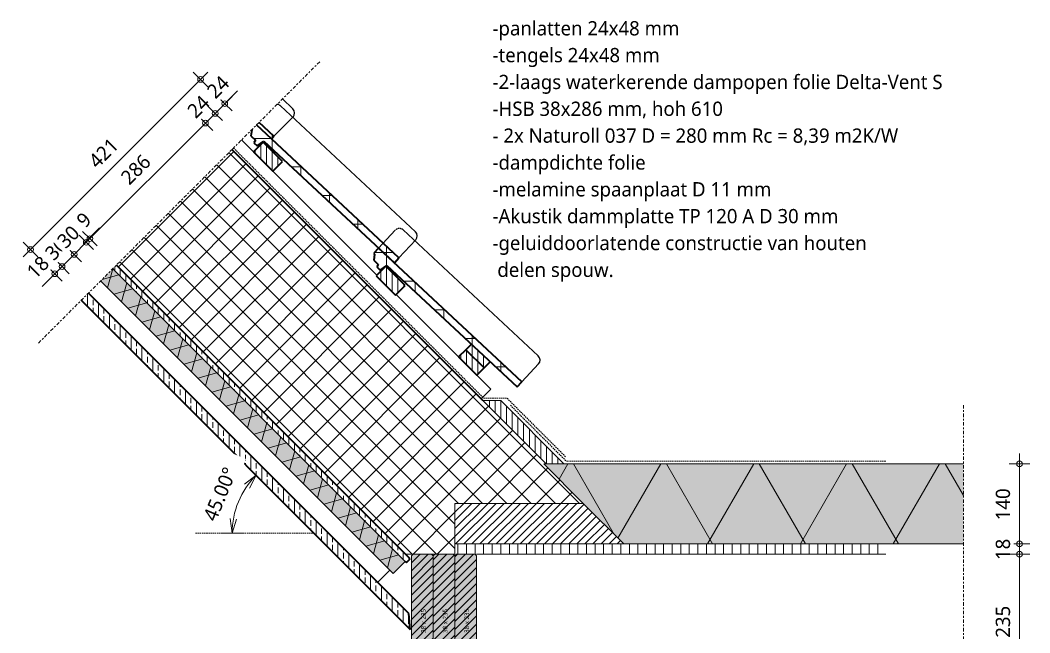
# Model space of a CAD drawing. Header units: millimetres. Extents: x 1789 to 13769, y 2055 to 27197.
# Drawn here: x 3959 to 5726, y 8285 to 9357 of the extents above; entities that cross this region are included whole.
import ezdxf

# ---------------------------------------------------------------- set-up
doc = ezdxf.new("R2010")
doc.units = ezdxf.units.MM
doc.linetypes.add('MV_center', pattern=[15, 6, -3, 3, -3])
doc.linetypes.add('MV_hidden', pattern=[3.75, 2.5, -1.25])
for name, color, linetype, lineweight in [('A-ANNO-DIMS', 211, 'Continuous', 13), ('A-ANNO-DIMS-10', 211, 'Continuous', 13), ('A-ANNO-NOTE', 131, 'Continuous', 18), ('A-DETL', 90, 'Continuous', 13), ('A-DETL-GENF', 92, 'Continuous', 18), ('A-DETL-MEDM', 33, 'Continuous', 18), ('G-ANNO-TEXT', 231, 'Continuous', 13)]:
    doc.layers.add(name, color=color, linetype=linetype, lineweight=lineweight)
doc.styles.add('Segoe UI', font='segoeui.ttf', dxfattribs={"height": 8})
doc.styles.add('Segoe UI_2', font='segoeui.ttf', dxfattribs={"height": 25})
doc.dimstyles.new('2_5_mm', dxfattribs={"dimscale": 304.8, "dimtxt": 26.184099, "dimasz": 0.082021, "dimexe": 0.059055, "dimexo": 0.0625, "dimgap": 0.049213, "dimtad": 1, "dimdec": 0, "dimzin": 0, "dimdsep": 46, "dimtxsty": 'Segoe UI_2', "dimblk1": 'OPEN30', "dimblk2": 'OPEN30', "dimsah": 1, "dimcen": 0.09, "dimazin": 0, "dimtfac": 1, "dimtdec": 4, "dimtix": 1, "dimtmove": 0, "dimatfit": 3, "dimfxl": 0.059055, "dimfxlon": 1, "dimtvp": 1, "dimtfill": 1, "dimtolj": 1, "dimtzin": 0, "dimarcsym": 2})
doc.dimstyles.new('2_5_mm_2', dxfattribs={"dimscale": 304.8, "dimtxt": 26.184099, "dimasz": 0.032808, "dimexe": 0.059055, "dimexo": 0.0625, "dimgap": 0.029528, "dimtad": 1, "dimdec": 0, "dimzin": 0, "dimdsep": 46, "dimtxsty": 'Segoe UI_2', "dimblk1": 'DOTBLANK', "dimblk2": 'DOTBLANK', "dimsah": 1, "dimcen": 0.09, "dimdle": 0.059055, "dimazin": 0, "dimtfac": 1, "dimtdec": 4, "dimtix": 1, "dimtmove": 1, "dimatfit": 3, "dimfxl": 0.059055, "dimfxlon": 1, "dimtvp": 1, "dimtfill": 1, "dimtolj": 1, "dimtzin": 0, "dimarcsym": 2})
doc.dimstyles.new('2_5_mm_4', dxfattribs={"dimscale": 304.8, "dimtxt": 26.184099, "dimasz": 0.032808, "dimexe": 0.059055, "dimexo": 0.0625, "dimgap": 0.029528, "dimtad": 1, "dimdec": 0, "dimzin": 0, "dimdsep": 46, "dimtxsty": 'Segoe UI_2', "dimblk1": 'DOTBLANK', "dimblk2": 'DOTBLANK', "dimsah": 1, "dimcen": 0.09, "dimdle": 0.059055, "dimazin": 0, "dimtfac": 1, "dimtdec": 4, "dimtix": 1, "dimtmove": 0, "dimatfit": 3, "dimfxl": 0.059055, "dimfxlon": 1, "dimtvp": 1, "dimtfill": 1, "dimtolj": 1, "dimtzin": 0, "dimarcsym": 2})
pattern_1 = [(90, (0, 0), (-10, 6e-16), [])]
pattern_2 = [(0, (0, 0), (0, 50), []), (90, (0, 0), (-50, 3e-15), [])]
pattern_3 = [(90, (0, 0), (-19.05, 1e-15), []), (90, (9.525, 0), (-19.05, 1e-15), [9.525, -4.762])]

# ---------------------------------------------------------------- blocks, each defined once
blk = doc.blocks.new('00 plaatmateriaal - d_18 mm-3307053-Details Restauratie 1-10')
at = {"layer": 'A-DETL-GENF', "lineweight": 13}
h = blk.add_hatch(dxfattribs=at)
h.set_pattern_fill('FP_26', color=256, style=0, pattern_type=2)
h.set_pattern_definition([(270, (0, 0), (-15, -9e-16), [])])
h.paths.add_polyline_path([(171.6, 18), (171.6, 0), (925.6, 0), (925.6, 18), (366.6, 18)])
at = {"layer": 'A-DETL-MEDM'}
for p, q in [((887.6, 18), (171.6, 18)), ((925.6, 0), (925.6, 18))]:
    blk.add_line(p, q, dxfattribs=at)
blk = doc.blocks.new('00 hout_rechthoekig_sls - SLS 38x235-V37-Details Restauratie 1-10')
at = {"layer": 'A-DETL-GENF'}
blk.add_hatch(color=256, dxfattribs=at).paths.add_polyline_path([(0, 35.2), (0, 2.8), (2.8, 0), (232.2, 0), (235, 2.8), (235, 35.2), (232.2, 38), (2.8, 38)])
at = {"layer": 'A-DETL-MEDM', "lineweight": 13}
h = blk.add_hatch(dxfattribs=at)
h.set_pattern_fill('FP_76', color=256, style=0, pattern_type=2)
h.set_pattern_definition([(315, (-8187.255, 4681.715), (7.071068, 7.071068), [])])
h.paths.add_polyline_path([(0, 35.2), (0, 2.8), (2.8, 0), (232.2, 0), (235, 2.8), (235, 35.2), (232.2, 38), (2.8, 38)])
at = {"layer": 'A-DETL-MEDM'}
for p, q in [((0, 35.2), (2.8, 38)), ((0, 35.2), (2.8, 38)), ((2.8, 38), (232.2, 38)), ((232.2, 38), (235, 35.2)), ((232.2, 38), (235, 35.2)), ((0, 2.8), (0, 35.2)), ((235, 35.2), (235, 2.8)), ((2.8, 0), (0, 2.8)), ((2.8, 0), (0, 2.8)), ((235, 2.8), (232.2, 0)), ((232.2, 0), (235, 2.8))]:
    blk.add_line(p, q, dxfattribs=at)
blk = doc.blocks.new('00 hout_rechthoekig_sls - SLS 38x235-V38-Details Restauratie 1-10')
at = {"layer": 'A-DETL-GENF'}
blk.add_hatch(color=256, dxfattribs=at).paths.add_polyline_path([(0, 35.2), (0, 2.8), (2.8, 0), (232.2, 0), (235, 2.8), (235, 35.2), (232.2, 38), (2.8, 38)])
at = {"layer": 'A-DETL-MEDM', "lineweight": 13}
h = blk.add_hatch(dxfattribs=at)
h.set_pattern_fill('FP_77', color=256, style=0, pattern_type=2)
h.set_pattern_definition([(315, (-8187.255, 4719.715), (7.071068, 7.071068), [])])
h.paths.add_polyline_path([(0, 35.2), (0, 2.8), (2.8, 0), (232.2, 0), (235, 2.8), (235, 35.2), (232.2, 38), (2.8, 38)])
at = {"layer": 'A-DETL-MEDM'}
for p, q in [((0, 35.2), (2.8, 38)), ((0, 35.2), (2.8, 38)), ((2.8, 38), (232.2, 38)), ((232.2, 38), (235, 35.2)), ((232.2, 38), (235, 35.2)), ((0, 2.8), (0, 35.2)), ((235, 35.2), (235, 2.8)), ((2.8, 0), (0, 2.8)), ((2.8, 0), (0, 2.8)), ((235, 2.8), (232.2, 0)), ((232.2, 0), (235, 2.8))]:
    blk.add_line(p, q, dxfattribs=at)
blk = doc.blocks.new('42 isolatie - Type 1-3776042-Details Restauratie 1-10')
at = {"layer": 'A-DETL-GENF'}
blk.add_hatch(color=256, dxfattribs=at).paths.add_polyline_path([(45.6, -0.8), (45.6, -140.8), (780, -140.8), (640, -0.8), (376.6, -0.8)])
at = {"layer": 'A-DETL-GENF', "lineweight": 13}
h = blk.add_hatch(dxfattribs=at)
h.set_pattern_fill('FP_14', color=256, style=0, pattern_type=2)
h.set_pattern_definition([(300, (-857.8, -704), (-121.936, -70.4), []), (240, (-857.8, -704), (-121.936, 70.4), [])])
h.paths.add_polyline_path([(45.6, -0.8), (45.6, -140.8), (780, -140.8), (640, -0.8), (376.6, -0.8)])
at = {"layer": 'A-DETL-GENF'}
for p, q in [((640, -0.8), (45.6, -0.8)), ((640, -0.8), (45.6, -0.8)), ((711, -71.8), (640, -0.8)), ((780, -140.8), (711, -71.8)), ((780, -140.8), (711, -71.8)), ((45.6, -140.8), (780, -140.8)), ((45.6, -140.8), (780, -140.8))]:
    blk.add_line(p, q, dxfattribs=at)
blk = doc.blocks.new('NLRS_00_DI_maskeer - Type 1-4234681-Details Restauratie 1-10')
at = {"layer": 'A-DETL-GENF', "linetype": 'MV_center'}
blk.add_line((-100, 0), (530, 0), dxfattribs=at)
blk = doc.blocks.new('00 hout_rechthoekig_sls - SLS 38x235-V39-Details Restauratie 1-10')
at = {"layer": 'A-DETL-GENF'}
blk.add_hatch(color=256, dxfattribs=at).paths.add_polyline_path([(0, 35.2), (0, 2.8), (2.8, 0), (232.2, 0), (235, 2.8), (235, 35.2), (232.2, 38), (2.8, 38)])
at = {"layer": 'A-DETL-MEDM', "lineweight": 13}
h = blk.add_hatch(dxfattribs=at)
h.set_pattern_fill('FP_78', color=256, style=0, pattern_type=2)
h.set_pattern_definition([(315, (-8187.255, 4757.715), (7.071068, 7.071068), [])])
h.paths.add_polyline_path([(0, 35.2), (0, 2.8), (2.8, 0), (232.2, 0), (235, 2.8), (235, 35.2), (232.2, 38), (2.8, 38)])
at = {"layer": 'A-DETL-MEDM'}
for p, q in [((0, 35.2), (2.8, 38)), ((0, 35.2), (2.8, 38)), ((2.8, 38), (232.2, 38)), ((232.2, 38), (235, 35.2)), ((232.2, 38), (235, 35.2)), ((0, 2.8), (0, 35.2)), ((235, 35.2), (235, 2.8)), ((2.8, 0), (0, 2.8)), ((2.8, 0), (0, 2.8)), ((2.8, 0), (232.2, 0)), ((235, 2.8), (232.2, 0)), ((232.2, 0), (235, 2.8))]:
    blk.add_line(p, q, dxfattribs=at)
blk = doc.blocks.new('42 isolatie - Type 1-3776245-Details Restauratie 1-10')
at = {"layer": 'A-DETL-GENF'}
blk.add_hatch(color=256, dxfattribs=at).paths.add_polyline_path([(0.3, 30.8), (0.3, 0.8), (724.3, 0.8), (724.3, 30.8), (225.7, 30.8)])
at = {"layer": 'A-DETL-GENF', "lineweight": 13}
h = blk.add_hatch(dxfattribs=at)
h.set_pattern_fill('FP_13', color=256, style=0, pattern_type=2)
h.set_pattern_definition([(60, (-2380.567, 120.812), (-25.98076, 15), []), (120, (-2380.567, 120.812), (-25.98076, -15), [])])
h.paths.add_polyline_path([(0.3, 30.8), (0.3, 0.8), (724.3, 0.8), (724.3, 30.8), (225.7, 30.8)])
at = {"layer": 'A-DETL-GENF'}
for p, q in [((724.3, 30.8), (0.3, 30.8)), ((0.3, 30.8), (0.3, 0.8)), ((724.3, 30.8), (0.3, 30.8)), ((0.3, 30.8), (0.3, 0.8)), ((0.3, 0.8), (724.3, 0.8)), ((0.3, 0.8), (724.3, 0.8))]:
    blk.add_line(p, q, dxfattribs=at)
blk = doc.blocks.new('NLRS_00_DI_maskeer - Type 1-4234685-Details Restauratie 1-10')
at = {"layer": 'A-DETL-GENF', "linetype": 'MV_center'}
blk.add_line((598.9, 0), (-100, 0), dxfattribs=at)
blk = doc.blocks.new('DIMBLOCK304-Details Restauratie 1-10')
at = {"layer": 'A-ANNO-DIMS-10'}
for p, q in [((5708, 8598.3), (5708, 8440.3)), ((5708, 8580.3), (5690, 8580.3)), ((5708, 8580.3), (5726, 8580.3)), ((5708, 8440.3), (5690, 8440.3)), ((5708, 8440.3), (5726, 8440.3))]:
    blk.add_line(p, q, dxfattribs=at)
for centre in [(5708, 8580.3), (5708, 8440.3)]:
    blk.add_circle(centre, 5, dxfattribs=at)
at = {"layer": 'A-ANNO-DIMS-10', "color": 0, "insert": (5666.4, 8481.7), "char_height": 25, "width": 68.555, "attachment_point": 1, "rotation": 90, "line_spacing_factor": 1.142579, "style": 'Segoe UI_2', "bg_fill": 3, "box_fill_scale": 1.25, "bg_fill_color": 9, "bg_fill_true_color": 13158600, "bg_fill_transparency": 0}
blk.add_mtext('140', dxfattribs=at)
blk = doc.blocks.new('_DotBlank')
at = {"color": 0, "linetype": 'ByBlock', "lineweight": -2}
blk.add_line((-0.5, 0), (-1, 0), dxfattribs=at)
blk.add_circle((0, 0), 0.5, dxfattribs=at)
blk = doc.blocks.new('DIMBLOCK305-Details Restauratie 1-10')
at = {"layer": 'A-ANNO-DIMS-10'}
for p, q in [((5708, 8440.3), (5690, 8440.3)), ((5708, 8440.3), (5708, 8422.3)), ((5708, 8440.3), (5726, 8440.3)), ((5708, 8422.3), (5690, 8422.3)), ((5708, 8422.3), (5726, 8422.3))]:
    blk.add_line(p, q, dxfattribs=at)
for centre in [(5708, 8440.3), (5708, 8422.3)]:
    blk.add_circle(centre, 5, dxfattribs=at)
at = {"layer": 'A-ANNO-DIMS-10', "color": 0, "insert": (5666.4, 8412.2), "char_height": 25, "width": 45.703, "attachment_point": 1, "rotation": 90, "line_spacing_factor": 1.142579, "style": 'Segoe UI_2', "bg_fill": 3, "box_fill_scale": 1.25, "bg_fill_color": 9, "bg_fill_true_color": 13158600, "bg_fill_transparency": 0}
blk.add_mtext('18', dxfattribs=at)
blk = doc.blocks.new('DIMBLOCK306-Details Restauratie 1-10')
at = {"layer": 'A-ANNO-DIMS-10'}
for p, q in [((5708, 8422.3), (5690, 8422.3)), ((5708, 8422.3), (5708, 8187.3)), ((5708, 8422.3), (5726, 8422.3)), ((5708, 8187.3), (5690, 8187.3)), ((5708, 8187.3), (5726, 8187.3))]:
    blk.add_line(p, q, dxfattribs=at)
for centre in [(5708, 8422.3), (5708, 8187.3)]:
    blk.add_circle(centre, 5, dxfattribs=at)
at = {"layer": 'A-ANNO-DIMS-10', "color": 0, "insert": (5666.4, 8276.2), "char_height": 25, "width": 68.555, "attachment_point": 1, "rotation": 90, "line_spacing_factor": 1.142579, "style": 'Segoe UI_2', "bg_fill": 3, "box_fill_scale": 1.25, "bg_fill_color": 9, "bg_fill_true_color": 13158600, "bg_fill_transparency": 0}
blk.add_mtext('235', dxfattribs=at)
blk = doc.blocks.new('DIMBLOCK309-Details Restauratie 1-10')
at = {"layer": 'A-ANNO-DIMS-10'}
for p, q in [((3997, 8890.7), (4038.1, 8931.8)), ((4006.5, 8900.2), (4032, 8925.7)), ((4019.3, 8913), (4006.5, 8925.7)), ((4032, 8925.7), (4019.3, 8938.4)), ((4038.1, 8931.8), (4025.6, 8919.3)), ((4032, 8925.7), (4044.7, 8913)), ((4019.3, 8913), (4032, 8900.2))]:
    blk.add_line(p, q, dxfattribs=at)
for centre in [(4032, 8925.7), (4019.3, 8913)]:
    blk.add_circle(centre, 5, dxfattribs=at)
at = {"layer": 'A-ANNO-DIMS-10', "color": 0, "insert": (3967.6, 8920.2), "char_height": 25, "width": 45.703, "attachment_point": 1, "rotation": 45, "line_spacing_factor": 1.142579, "style": 'Segoe UI_2', "bg_fill": 3, "box_fill_scale": 1.25, "bg_fill_color": 9, "bg_fill_true_color": 13158600, "bg_fill_transparency": 0}
blk.add_mtext('18', dxfattribs=at)
blk = doc.blocks.new('DIMBLOCK310-Details Restauratie 1-10')
at = {"layer": 'A-ANNO-DIMS-10'}
for p, q in [((4032, 8925.7), (4053.2, 8946.9)), ((4053.2, 8946.9), (4040.5, 8959.6)), ((4053.2, 8946.9), (4065.9, 8934.2)), ((4032, 8925.7), (4019.3, 8938.4)), ((4032, 8925.7), (4044.7, 8913))]:
    blk.add_line(p, q, dxfattribs=at)
for centre in [(4053.2, 8946.9), (4032, 8925.7)]:
    blk.add_circle(centre, 5, dxfattribs=at)
at = {"layer": 'A-ANNO-DIMS-10', "color": 0, "insert": (3999.7, 8952.3), "char_height": 25, "width": 45.703, "attachment_point": 1, "rotation": 45, "line_spacing_factor": 1.142579, "style": 'Segoe UI_2', "bg_fill": 3, "box_fill_scale": 1.25, "bg_fill_color": 9, "bg_fill_true_color": 13158600, "bg_fill_transparency": 0}
blk.add_mtext('30', dxfattribs=at)
blk = doc.blocks.new('DIMBLOCK311-Details Restauratie 1-10')
at = {"layer": 'A-ANNO-DIMS-10'}
for p, q in [((4074.4, 8968.1), (4061.7, 8980.9)), ((4053.2, 8946.9), (4074.4, 8968.1)), ((4074.4, 8968.1), (4087.1, 8955.4)), ((4053.2, 8946.9), (4040.5, 8959.6)), ((4053.2, 8946.9), (4065.9, 8934.2))]:
    blk.add_line(p, q, dxfattribs=at)
for centre in [(4074.4, 8968.1), (4053.2, 8946.9)]:
    blk.add_circle(centre, 5, dxfattribs=at)
at = {"layer": 'A-ANNO-DIMS-10', "color": 0, "insert": (4020.9, 8973.5), "char_height": 25, "width": 45.703, "attachment_point": 1, "rotation": 45, "line_spacing_factor": 1.142579, "style": 'Segoe UI_2', "bg_fill": 3, "box_fill_scale": 1.25, "bg_fill_color": 9, "bg_fill_true_color": 13158600, "bg_fill_transparency": 0}
blk.add_mtext('30', dxfattribs=at)
blk = doc.blocks.new('DIMBLOCK312-Details Restauratie 1-10')
at = {"layer": 'A-ANNO-DIMS-10'}
for p, q in [((4074.4, 8968.1), (4061.7, 8980.9)), ((4080.8, 8974.5), (4068, 8987.2)), ((4097.6, 8993.6), (4070, 8966)), ((4070, 8966), (4077.6, 8971.3)), ((4074.4, 8968.1), (4080.8, 8974.5)), ((4074.4, 8968.1), (4087.1, 8955.4)), ((4080.8, 8974.5), (4093.5, 8961.8))]:
    blk.add_line(p, q, dxfattribs=at)
for centre in [(4080.8, 8974.5), (4074.4, 8968.1)]:
    blk.add_circle(centre, 5, dxfattribs=at)
at = {"layer": 'A-ANNO-DIMS-10', "color": 0, "insert": (4054.7, 9009.6), "char_height": 25, "width": 22.852, "attachment_point": 1, "rotation": 45, "line_spacing_factor": 1.142579, "style": 'Segoe UI_2', "bg_fill": 3, "box_fill_scale": 1.25, "bg_fill_color": 9, "bg_fill_true_color": 13158600, "bg_fill_transparency": 0}
blk.add_mtext('9', dxfattribs=at)
blk = doc.blocks.new('DIMBLOCK313-Details Restauratie 1-10')
at = {"layer": 'A-ANNO-DIMS-10'}
for p, q in [((4080.8, 8974.5), (4283, 9176.7)), ((4283, 9176.7), (4270.3, 9189.5)), ((4283, 9176.7), (4295.7, 9164)), ((4080.8, 8974.5), (4068, 8987.2)), ((4080.8, 8974.5), (4093.5, 8961.8))]:
    blk.add_line(p, q, dxfattribs=at)
for centre in [(4283, 9176.7), (4080.8, 8974.5)]:
    blk.add_circle(centre, 5, dxfattribs=at)
at = {"layer": 'A-ANNO-DIMS-10', "color": 0, "insert": (4132.3, 9084.8), "char_height": 25, "width": 68.555, "attachment_point": 1, "rotation": 45, "line_spacing_factor": 1.142579, "style": 'Segoe UI_2', "bg_fill": 3, "box_fill_scale": 1.25, "bg_fill_color": 9, "bg_fill_true_color": 13158600, "bg_fill_transparency": 0}
blk.add_mtext('286', dxfattribs=at)
blk = doc.blocks.new('DIMBLOCK314-Details Restauratie 1-10')
at = {"layer": 'A-ANNO-DIMS-10'}
for p, q in [((4283, 9176.7), (4300, 9193.7)), ((4300, 9193.7), (4287.2, 9206.4)), ((4300, 9193.7), (4312.7, 9181)), ((4283, 9176.7), (4270.3, 9189.5)), ((4283, 9176.7), (4295.7, 9164))]:
    blk.add_line(p, q, dxfattribs=at)
for centre in [(4300, 9193.7), (4283, 9176.7)]:
    blk.add_circle(centre, 5, dxfattribs=at)
at = {"layer": 'A-ANNO-DIMS-10', "color": 0, "insert": (4248.6, 9201.2), "char_height": 25, "width": 45.703, "attachment_point": 1, "rotation": 45, "line_spacing_factor": 1.142579, "style": 'Segoe UI_2', "bg_fill": 3, "box_fill_scale": 1.25, "bg_fill_color": 9, "bg_fill_true_color": 13158600, "bg_fill_transparency": 0}
blk.add_mtext('24', dxfattribs=at)
blk = doc.blocks.new('DIMBLOCK315-Details Restauratie 1-10')
at = {"layer": 'A-ANNO-DIMS-10'}
for p, q in [((4339.3, 9233.1), (4298.3, 9192)), ((4300, 9193.7), (4329.7, 9223.4)), ((4316.9, 9210.7), (4304.2, 9223.4)), ((4316.9, 9210.7), (4329.7, 9197.9)), ((4300, 9193.7), (4287.2, 9206.4)), ((4298.3, 9192), (4308.5, 9202.2)), ((4300, 9193.7), (4312.7, 9181))]:
    blk.add_line(p, q, dxfattribs=at)
for centre in [(4316.9, 9210.7), (4300, 9193.7)]:
    blk.add_circle(centre, 5, dxfattribs=at)
at = {"layer": 'A-ANNO-DIMS-10', "color": 0, "insert": (4283, 9235.6), "char_height": 25, "width": 45.703, "attachment_point": 1, "rotation": 45, "line_spacing_factor": 1.142579, "style": 'Segoe UI_2', "bg_fill": 3, "box_fill_scale": 1.25, "bg_fill_color": 9, "bg_fill_true_color": 13158600, "bg_fill_transparency": 0}
blk.add_mtext('24', dxfattribs=at)
blk = doc.blocks.new('DIMBLOCK316-Details Restauratie 1-10')
at = {"layer": 'A-ANNO-DIMS-10'}
for p, q in [((3964.1, 8942.7), (4287.2, 9265.8)), ((4274.5, 9253.1), (4261.8, 9265.8)), ((4274.5, 9253.1), (4287.2, 9240.4)), ((3976.8, 8955.4), (3964.1, 8968.1)), ((3976.8, 8955.4), (3989.6, 8942.7))]:
    blk.add_line(p, q, dxfattribs=at)
for centre in [(4274.5, 9253.1), (3976.8, 8955.4)]:
    blk.add_circle(centre, 5, dxfattribs=at)
at = {"layer": 'A-ANNO-DIMS-10', "color": 0, "insert": (4076, 9113.5), "char_height": 25, "width": 68.555, "attachment_point": 1, "rotation": 45, "line_spacing_factor": 1.142579, "style": 'Segoe UI_2', "bg_fill": 3, "box_fill_scale": 1.25, "bg_fill_color": 9, "bg_fill_true_color": 13158600, "bg_fill_transparency": 0}
blk.add_mtext('421', dxfattribs=at)
blk = doc.blocks.new('DIMBLOCK317-Details Restauratie 1-10')
at = {"layer": 'A-ANNO-DIMS-10'}
for p, q in [((4371.7, 8560.6), (4358.9, 8573.3)), ((4371.7, 8560.6), (4351.4, 8544.9)), ((4371.7, 8560.6), (4359.9, 8537.8)), ((4371.7, 8560.6), (4371.7, 8560.6)), ((4371.7, 8560.6), (4384.4, 8547.8)), ((4329.7, 8459.3), (4326.5, 8484.7)), ((4329.7, 8459.3), (4337.5, 8483.8)), ((4329.7, 8459.3), (4311.7, 8459.3)), ((4329.7, 8459.3), (4347.7, 8459.3))]:
    blk.add_line(p, q, dxfattribs=at)
blk.add_arc((4472.9, 8459.3), 143.1, 135, 180, dxfattribs=at)
blk.add_arc((4472.9, 8459.3), 143.1, 135, 180, dxfattribs=at)
at = {"layer": 'A-ANNO-DIMS-10', "color": 0, "insert": (4278.1, 8487.5), "char_height": 25, "width": 116.543, "attachment_point": 1, "rotation": 67.5, "line_spacing_factor": 1.142579, "style": 'Segoe UI_2', "bg_fill": 3, "box_fill_scale": 1.25, "bg_fill_color": 9, "bg_fill_true_color": 13158600, "bg_fill_transparency": 0}
blk.add_mtext('45.00°', dxfattribs=at)
blk = doc.blocks.new('_Open30')
at = {"color": 0, "linetype": 'ByBlock', "lineweight": -2}
for p, q in [((-1, 0.268), (0, 0)), ((0, 0), (-1, -0.268)), ((0, 0), (-1, 0))]:
    blk.add_line(p, q, dxfattribs=at)

msp = doc.modelspace()

# ---------------------------------------------------------------- hatches: boundary and pattern name
at = {"layer": 'A-DETL-GENF', "lineweight": 13}
h = msp.add_hatch(dxfattribs=at)
h.set_pattern_fill('FP_6', color=253, style=0, pattern_type=2)
h.set_pattern_definition(pattern_2)
h.paths.add_polyline_path([(4613.7, 8932.3), (4621.8, 8941.1), (4372.5, 9173.5), (4364, 9165), (4364.3, 9164.8), (4362.5, 9154.2), (4370.6, 9146.7), (4367.9, 9142.3), (4373.7, 9136.9), (4385.5, 9145.1), (4600.4, 8944.6)])
h = msp.add_hatch(dxfattribs=at)
h.set_pattern_fill('FP_6', color=253, style=0, pattern_type=2)
h.set_pattern_definition(pattern_2)
h.paths.add_polyline_path([(4398.6, 9149.2), (4402.7, 9153.6), (4376.8, 9177.8), (4372.5, 9173.5), (4385.5, 9161.5)])
h = msp.add_hatch(dxfattribs=at)
h.set_pattern_fill('FP_11', color=253, style=0, pattern_type=2)
h.set_pattern_definition(pattern_1)
h.paths.add_polyline_path([(4401, 9092.7), (4417.9, 9109.7), (4384, 9143.6), (4367, 9126.6)])
h = msp.add_hatch(dxfattribs=at)
h.set_pattern_fill('FP_4', color=251, style=0, pattern_type=2)
h.set_pattern_definition([(45, (0, 0), (-21.2132, 21.2132), []), (135, (0, 0), (-21.2132, -21.2132), [])])
h.paths.add_polyline_path([(4633, 8422.3), (4719.7, 8422.3), (4719.7, 8511.3), (4944.3, 8511.3), (4875.3, 8580.3), (4879.5, 8580.3), (4329.4, 9130.4), (4127.1, 8928.1), (4632.7, 8422.5)])
h = msp.add_hatch(dxfattribs=at)
h.set_pattern_fill('FP_6', color=253, style=0, pattern_type=2)
h.set_pattern_definition(pattern_2)
h.paths.add_polyline_path([(4828.6, 8715), (4836.8, 8723.8), (4585.9, 8957.7), (4577.8, 8948.9), (4579.2, 8947.6), (4577.5, 8936.9), (4585.5, 8929.4), (4582.8, 8925.1), (4588.7, 8919.6), (4600.4, 8927.8), (4632.9, 8897.5)])
h = msp.add_hatch(dxfattribs=at)
h.set_pattern_fill('FP_3', color=250, style=0, pattern_type=2)
h.set_pattern_definition(pattern_3)
h.paths.add_polyline_path([(4634.8, 8407.7), (4641.2, 8414.1), (4127.1, 8928.1), (4120.8, 8921.8), (4632.7, 8409.8)])
h = msp.add_hatch(dxfattribs=at)
h.set_pattern_fill('FP_11', color=253, style=0, pattern_type=2)
h.set_pattern_definition(pattern_1)
h.paths.add_polyline_path([(4615.9, 8875.4), (4632.9, 8892.4), (4599, 8926.3), (4582, 8909.4)])
h = msp.add_hatch(dxfattribs=at)
h.set_pattern_fill('FP_3', color=250, style=0, pattern_type=2)
h.set_pattern_definition(pattern_3)
h.paths.add_polyline_path([(4641.3, 8290.9), (4638.9, 8318.8), (4078.3, 8879.3), (4065.6, 8866.6), (4632.7, 8299.5)])
h = msp.add_hatch(dxfattribs=at)
h.set_pattern_fill('FP_11', color=253, style=0, pattern_type=2)
h.set_pattern_definition(pattern_1)
h.paths.add_polyline_path([(4770.8, 8748.4), (4781.4, 8759), (4748.5, 8789.7), (4738.9, 8780.2)])
h = msp.add_hatch(dxfattribs=at)
h.set_pattern_fill('FP_11', color=253, style=0, pattern_type=2)
h.set_pattern_definition(pattern_1)
h.paths.add_polyline_path([(4758, 8735.6), (4770.8, 8748.4), (4738.9, 8780.2), (4726.2, 8767.5), (4745.3, 8748.4)])
h = msp.add_hatch(dxfattribs=at)
h.set_pattern_fill('FP_11', color=253, style=0, pattern_type=2)
h.set_pattern_definition(pattern_1)
h.paths.add_polyline_path([(4910.6, 8580.3), (4799.8, 8691.1), (4768.7, 8691.1), (4879.5, 8580.3)])
h = msp.add_hatch(dxfattribs=at)
h.set_pattern_fill('FP_10', color=250, style=0, pattern_type=2)
h.set_pattern_definition([(45, (0, 0), (-7.071068, 7.071068), [])])
h.paths.add_polyline_path([(4719.7, 8440.3), (5015.3, 8440.3), (4944.3, 8511.3), (4719.7, 8511.3)])

# ---------------------------------------------------------------- linework, layer by layer
at = {"layer": 'A-DETL', "lineweight": 25}
for p, q in [((4435.9, 9201.4), (4418.1, 9219.1)), ((4650.7, 8986.6), (4414.4, 9206.9)), ((4402.7, 9153.6), (4436, 9186.8)), ((4367, 9126.6), (4346.3, 9147.3)), ((4583.1, 8910.5), (4401, 9092.7)), ((4615.3, 8989.2), (4585.9, 8957.7)), ((4865.6, 8769.4), (4629.4, 8989.7)), ((4621.8, 8941.1), (4651.2, 8972.5)), ((4726.2, 8767.5), (4617.1, 8876.6)), ((4836.8, 8723.8), (4866.1, 8755.2)), ((4782.6, 8711.1), (4758, 8735.6)), ((4782.6, 8711.1), (4765.6, 8694.1))]:
    msp.add_line(p, q, dxfattribs=at)
at = {"layer": 'A-DETL', "lineweight": 35}
for p, q in [((4621.8, 8941.1), (4372.5, 9173.5)), ((4402.7, 9153.6), (4376.8, 9177.8)), ((4364.3, 9164.8), (4362.5, 9154.2)), ((4364, 9165), (4364.3, 9164.8)), ((4362.5, 9154.2), (4370.6, 9146.7)), ((4384, 9143.6), (4367, 9126.6)), ((4370.6, 9146.7), (4367.9, 9142.3)), ((4367.9, 9142.3), (4373.7, 9136.9)), ((4373.7, 9136.9), (4385.5, 9145.1)), ((4417.9, 9109.7), (4384, 9143.6)), ((4385.5, 9145.1), (4613.7, 8932.3)), ((4398.6, 9149.2), (4402.7, 9153.6)), ((4768.7, 8691.1), (4329.4, 9130.4)), ((4367, 9126.6), (4401, 9092.7)), ((4401, 9092.7), (4417.9, 9109.7)), ((4579.2, 8947.6), (4577.5, 8936.9)), ((4585.9, 8957.7), (4577.8, 8948.9)), ((4577.8, 8948.9), (4579.2, 8947.6)), ((4836.8, 8723.8), (4585.9, 8957.7)), ((4127.1, 8928.1), (4633, 8422.3)), ((4641.2, 8414.1), (4127.1, 8928.1)), ((4577.5, 8936.9), (4585.5, 8929.4)), ((4599, 8926.3), (4582, 8909.4)), ((4585.5, 8929.4), (4582.8, 8925.1)), ((4582.8, 8925.1), (4588.7, 8919.6)), ((4588.7, 8919.6), (4600.4, 8927.8)), ((4632.9, 8892.4), (4599, 8926.3)), ((4600.4, 8927.8), (4828.6, 8715)), ((4613.7, 8932.3), (4621.8, 8941.1)), ((4582, 8909.4), (4615.9, 8875.4)), ((4615.9, 8875.4), (4632.9, 8892.4)), ((4638.9, 8318.8), (4078.3, 8879.3)), ((4065.6, 8866.6), (4641.3, 8290.9)), ((4748.5, 8789.7), (4738.9, 8780.2)), ((4738.9, 8780.2), (4726.2, 8767.5)), ((4726.2, 8767.5), (4758, 8735.6)), ((4738.9, 8780.2), (4770.8, 8748.4)), ((4758, 8735.6), (4770.8, 8748.4)), ((4770.8, 8748.4), (4781.4, 8759)), ((4828.6, 8715), (4836.8, 8723.8)), ((4634.8, 8407.7), (4641.2, 8414.1)), ((4632.7, 8409.8), (4634.8, 8407.7)), ((4641.3, 8290.9), (4638.9, 8318.8))]:
    msp.add_line(p, q, dxfattribs=at)
at = {"layer": 'A-DETL', "linetype": 'MV_hidden', "lineweight": 18}
for p, q in [((4332.2, 9133.2), (4770.1, 8695.3)), ((4770.1, 8695.3), (4810.9, 8695.3)), ((4810.9, 8695.3), (4913.5, 8592.8)), ((4816.7, 8683), (4914.4, 8585.3)), ((5473.8, 8585.3), (4914.4, 8585.3)), ((4470.8, 8459.3), (4265.8, 8459.3))]:
    msp.add_line(p, q, dxfattribs=at)
at = {"layer": 'A-DETL', "lineweight": 18}
for p, q in [((4799.8, 8691.1), (4768.7, 8691.1)), ((4768.7, 8691.1), (4879.5, 8580.3)), ((4910.6, 8580.3), (4799.8, 8691.1)), ((4944.3, 8511.3), (4719.7, 8511.3)), ((4719.7, 8511.3), (4719.7, 8440.3)), ((5015.3, 8440.3), (4944.3, 8511.3)), ((4719.7, 8422.3), (4719.7, 8440.3)), ((4719.7, 8440.3), (5015.3, 8440.3)), ((4633, 8422.3), (4719.7, 8422.3)), ((4605.7, 8394.4), (4583.4, 8372.1))]:
    msp.add_line(p, q, dxfattribs=at)
at = {"layer": 'A-DETL', "linetype": 'MV_hidden', "lineweight": 25}
for centre, end in [((4407.6, 9199.6), 86.0861), ((4622.6, 8982.3), 137)]:
    msp.add_arc(centre, 10, 47, end, dxfattribs=at)
at = {"layer": 'A-DETL', "lineweight": 25}
for centre in [(4429.1, 9194.1), (4643.8, 8979.3), (4858.8, 8762.1)]:
    msp.add_arc(centre, 10, 317, 47, dxfattribs=at)

# ---------------------------------------------------------------- block references
at = {"layer": 'A-DETL-GENF', "linetype": 'MV_center'}
for name, p, rotation in [('NLRS_00_DI_maskeer - Type 1-4234685-Details Restauratie 1-10', (4414.3, 9215.3), 225), ('NLRS_00_DI_maskeer - Type 1-4234681-Details Restauratie 1-10', (5609.8, 8583.3), 270)]:
    msp.add_blockref(name, p, dxfattribs=dict(at, rotation=rotation))
at = {"layer": 'A-DETL-GENF'}
for name, p, rotation in [('42 isolatie - Type 1-3776245-Details Restauratie 1-10', (4633.5, 8410.2), 135), ('42 isolatie - Type 1-3776042-Details Restauratie 1-10', (5655.3, 8439.5), 180)]:
    msp.add_blockref(name, p, dxfattribs=dict(at, rotation=rotation))
at = {"layer": 'A-DETL-MEDM'}
for name, p, rotation in [('00 plaatmateriaal - d_18 mm-3307053-Details Restauratie 1-10', (5645.3, 8440.3), 180), ('00 hout_rechthoekig_sls - SLS 38x235-V37-Details Restauratie 1-10', (4681.7, 8187.3), 89.99999999999976), ('00 hout_rechthoekig_sls - SLS 38x235-V38-Details Restauratie 1-10', (4719.7, 8187.3), 89.99999999999976), ('00 hout_rechthoekig_sls - SLS 38x235-V39-Details Restauratie 1-10', (4757.7, 8187.3), 89.99999999999976)]:
    msp.add_blockref(name, p, dxfattribs=dict(at, rotation=rotation))

# ---------------------------------------------------------------- texts
at = {"layer": 'A-ANNO-NOTE', "lineweight": 13, "char_height": 8, "width": 55.316, "attachment_point": 1, "rotation": 90, "style": 'Segoe UI'}
for insert in [(4660.5, 8284.8), (4698.5, 8284.8), (4736.5, 8284.8)]:
    msp.add_mtext('38 x 235', dxfattribs=dict(at, insert=insert))
at = {"layer": 'G-ANNO-TEXT', "color": 7, "char_height": 25, "attachment_point": 1, "style": 'Segoe UI_2'}
for s, insert, width in [('-panlatten 24x48 mm', (4785.5, 9355.1), 404.852), ('-tengels 24x48 mm', (4785.5, 9308.2), 363.164), ('-2-laags waterkerende dampopen folie Delta-Vent S', (4785.5, 9261.2), 979.662), ('-HSB 38x286 mm, hoh 610', (4785.5, 9214.3), 502.658), ('- 2x Naturoll 037 D = 280 mm Rc = 8,39 m2K/W', (4785.5, 9167.3), 909.915), ('-dampdichte folie', (4785.5, 9120.3), 334.304), ('-melamine spaanplaat D 11 mm', (4785.5, 9073.4), 602.869), ('-Akustik dammplatte TP 120 A D 30 mm', (4785.5, 9026.4), 758.396), ('-geluiddoorlatende constructie van houten', (4785.5, 8979.4), 804.093), (' delen spouw. ', (4785.5, 8932.5), 270.97)]:
    msp.add_mtext(s, dxfattribs=dict(at, insert=insert, width=width))

# ---------------------------------------------------------------- dimensions: what is measured, and where the dimension line sits
at = {"layer": 'A-ANNO-DIMS'}
dim = msp.add_linear_dim(base=(5708, 8440.3), p1=(5726, 8580.3), p2=(5726, 8440.3), angle=90, dimstyle='2_5_mm_4', override={"dimpost": '<>', "dimfxl": 140}, dxfattribs=at)
dim.commit()
dim.dimension.update_dxf_attribs({"geometry": 'DIMBLOCK304-Details Restauratie 1-10', "text_midpoint": (5686, 8510.3)})

# ---------------------------------------------------------------- next in the draw order: dimensions: what is measured, and where the dimension line sits
dim = msp.add_linear_dim(base=(4032, 8925.7), p1=(4032, 8900.2), p2=(4044.7, 8913), angle=45, dimstyle='2_5_mm_2', override={"dimpost": '<>', "dimfxl": 18}, dxfattribs=at)
dim.commit()
dim.dimension.update_dxf_attribs({"geometry": 'DIMBLOCK309-Details Restauratie 1-10', "text_midpoint": (3995.5, 8924.5), "dimtype": 160, "text_rotation": 45})
dim = msp.add_angular_dim_3p(base=(4348.9, 8530.9), center=(4472.9, 8459.3), p1=(4358.9, 8573.3), p2=(4311.7, 8459.3), dimstyle='2_5_mm', override={"dimpost": '<>', "dimfxl": 123.327272}, dxfattribs=at)
dim.commit()
dim.dimension.update_dxf_attribs({"geometry": 'DIMBLOCK317-Details Restauratie 1-10', "text_midpoint": (4314.8, 8524.8)})
dim = msp.add_linear_dim(base=(5708, 8422.3), p1=(5726, 8440.3), p2=(5726, 8422.3), angle=90, dimstyle='2_5_mm_4', override={"dimpost": '<>', "dimfxl": 18}, dxfattribs=at)
dim.commit()
dim.dimension.update_dxf_attribs({"geometry": 'DIMBLOCK305-Details Restauratie 1-10', "text_midpoint": (5686, 8431.3)})

# ---------------------------------------------------------------- next in the draw order: dimensions: what is measured, and where the dimension line sits
for base, p1, p2, angle, override, picture, middle in [((4053.2, 8946.9), (4044.7, 8913), (4065.9, 8934.2), 45, {"dimpost": '<>', "dimfxl": 29.998059}, 'DIMBLOCK310-Details Restauratie 1-10', (4027.1, 8951.8)), ((5708, 8187.3), (5726, 8422.3), (5726, 8187.3), 90, {"dimpost": '<>', "dimfxl": 235}, 'DIMBLOCK306-Details Restauratie 1-10', (5686.1, 8304.8))]:
    dim = msp.add_linear_dim(base=base, p1=p1, p2=p2, angle=angle, dimstyle='2_5_mm_4', override=override, dxfattribs=at)
    dim.commit()
    dim.dimension.update_dxf_attribs({"geometry": picture, "text_midpoint": middle})

# ---------------------------------------------------------------- next in the draw order: dimensions: what is measured, and where the dimension line sits
dim = msp.add_linear_dim(base=(4074.4, 8968.1), p1=(4065.9, 8934.2), p2=(4087.1, 8955.4), angle=45, dimstyle='2_5_mm_4', override={"dimpost": '<>', "dimfxl": 30}, dxfattribs=at)
dim.commit()
dim.dimension.update_dxf_attribs({"geometry": 'DIMBLOCK311-Details Restauratie 1-10', "text_midpoint": (4048.3, 8973)})

# ---------------------------------------------------------------- next in the draw order: dimensions: what is measured, and where the dimension line sits
dim = msp.add_linear_dim(base=(4080.8, 8974.5), p1=(4087.1, 8955.4), p2=(4093.5, 8961.8), angle=45, dimstyle='2_5_mm_2', override={"dimpost": '<>', "dimfxl": 9}, dxfattribs=at)
dim.commit()
dim.dimension.update_dxf_attribs({"geometry": 'DIMBLOCK312-Details Restauratie 1-10', "text_midpoint": (4074.5, 9005.9), "dimtype": 160, "text_rotation": 45})

# ---------------------------------------------------------------- next in the draw order: dimensions: what is measured, and where the dimension line sits
dim = msp.add_linear_dim(base=(4283, 9176.7), p1=(4093.5, 8961.8), p2=(4270.3, 9189.5), angle=45, dimstyle='2_5_mm_4', override={"dimpost": '<>', "dimfxl": 288.25683}, dxfattribs=at)
dim.commit()
dim.dimension.update_dxf_attribs({"geometry": 'DIMBLOCK313-Details Restauratie 1-10', "text_midpoint": (4166.4, 9091.1)})

# ---------------------------------------------------------------- next in the draw order: dimensions: what is measured, and where the dimension line sits
dim = msp.add_linear_dim(base=(4300, 9193.7), p1=(4270.3, 9189.5), p2=(4287.2, 9206.4), angle=45, dimstyle='2_5_mm_4', override={"dimpost": '<>', "dimfxl": 24}, dxfattribs=at)
dim.commit()
dim.dimension.update_dxf_attribs({"geometry": 'DIMBLOCK314-Details Restauratie 1-10', "text_midpoint": (4276.1, 9200.6)})

# ---------------------------------------------------------------- next in the draw order: dimensions: what is measured, and where the dimension line sits
dim = msp.add_linear_dim(base=(4316.9, 9210.7), p1=(4287.2, 9206.4), p2=(4329.7, 9197.9), angle=45, dimstyle='2_5_mm_2', override={"dimpost": '<>', "dimfxl": 43.266615}, dxfattribs=at)
dim.commit()
dim.dimension.update_dxf_attribs({"geometry": 'DIMBLOCK315-Details Restauratie 1-10', "text_midpoint": (4310.9, 9239.9), "dimtype": 160, "text_rotation": 45})

# ---------------------------------------------------------------- next in the draw order: dimensions: what is measured, and where the dimension line sits
dim = msp.add_linear_dim(base=(4274.5, 9253.1), p1=(3989.6, 8942.7), p2=(4287.2, 9240.4), angle=45, dimstyle='2_5_mm_4', override={"dimpost": '<>', "dimfxl": 420.998059}, dxfattribs=at)
dim.commit()
dim.dimension.update_dxf_attribs({"geometry": 'DIMBLOCK316-Details Restauratie 1-10', "text_midpoint": (4110.3, 9119.6)})

doc.saveas('drawing.dxf')
